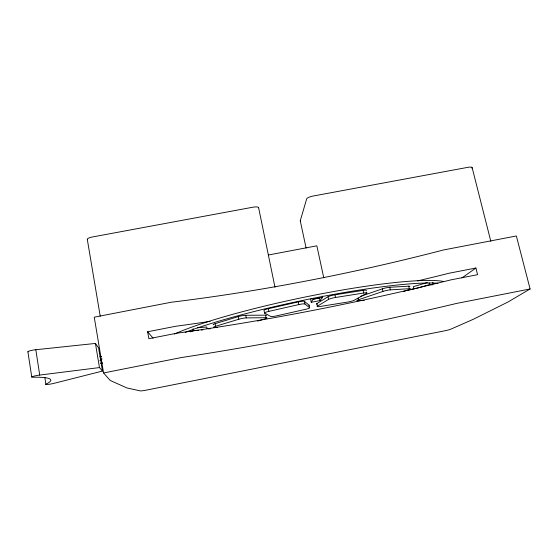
<?xml version="1.0" encoding="UTF-8"?>
<svg xmlns="http://www.w3.org/2000/svg" width="558" height="558" viewBox="0 0 558 558"><rect width="100%" height="100%" fill="white"/><g stroke="black" fill="none" stroke-linecap="round" stroke-linejoin="round"><path stroke-width="0.84" d="M311.364 298.397L310.673 299.632L311.238 302.303L319.978 300.609L322.601 297.414L322.308 296.054M311.238 302.303L312.982 299.276L322.601 297.414M461.885 277.947L475.911 268.021L477.571 274.682L450.85 279.886A874.379 262.12 -15.1 0 1 176.914 333.189L148.874 338.699L147.64 331.766L175.644 326.277A870.306 276.071 -15.3 0 0 210.136 321.352M366.327 292.064L366.62 293.375L354.142 300.288A5.238 0.677 -12.2 0 1 347.529 302.087L320.557 306.419A5.28 0.691 -12 0 1 317.383 306.182L316.839 303.622L328.034 296.737A5.489 0.767 -12.2 0 1 334.946 294.812L363.132 290.39A5.447 0.746 -12.4 0 1 366.397 290.488M317.383 306.182L328.613 299.395A5.489 0.746 -12.1 0 1 335.525 297.477L363.718 293.02A5.447 0.732 -12.4 0 1 366.62 293.375M530.1 288.967L508.066 301.962L473.289 319.295L450.578 329.269A5.524 0.398 -12.3 0 1 444.14 330.929L146.426 390.098A5.629 0.418 -10.8 0 1 140.393 390.907L126.952 387.963L110.24 380.486L103.572 372.96L94.253 317.188L171.229 302.234A856.53 322.761 -16.2 0 0 443.568 249.949L516.359 235.971L530.1 288.967L456.577 303.426A889.124 211.084 -14.3 0 1 181.392 357.545L103.572 372.96M190.438 331.822L193.486 330.671L198.648 330.252M360.356 296.396L382.335 288.849A5.371 0.718 -12.6 0 1 389.763 287.286L408.721 286.184A5.259 0.684 -12.7 0 1 409.774 286.554M364.269 300.323L358.229 300.755A5.196 0.663 -12.3 0 1 358.473 299.744L382.921 291.429A5.371 0.704 -12.6 0 1 390.356 289.867L409.314 288.702L408.721 286.184M403.748 291.436L408.637 289.818A5.266 0.67 -12.7 0 0 409.314 288.702M213.435 324.784A5.287 0.711 -11 0 1 215.109 323.689L238.294 316.602A5.385 0.739 -11.3 0 1 245.736 315.291L265.531 315.158A5.21 0.698 -11.4 0 1 266.431 315.507M217.411 327.351L214.879 327.413A5.294 0.698 -11 0 1 215.604 326.277L238.81 319.232A5.392 0.725 -11.3 0 1 246.259 317.914L266.04 317.697L265.531 315.158M257.594 321.066L264.897 318.897A5.21 0.677 -11.4 0 0 266.04 317.697M427.295 282.599L413.318 286.652L413.903 289.142M415.55 288.667L429.541 284.643L432.596 284.817M408.024 290.306L414.671 288.625M102.463 371.07L54.042 383.332A5.308 0.523 -10 0 1 47.814 384.434A5.308 0.523 -10 0 1 45.882 384.169A104.283 10.281 -9.3 0 0 32.845 377.222A5.922 0.642 -9.7 0 1 32.978 376.42A5.922 0.642 -9.7 0 1 39.723 375.067L99.463 367.576L102.463 371.07L98.592 347.92L95.446 343.435L35.824 349.726A5.887 0.802 -9.3 0 0 29.965 350.808A5.887 0.802 -9.3 0 0 28.019 351.903M268.3 308.714L298.23 301.913A5.489 0.774 -11.8 0 1 304.361 301.327L309.069 305.142L309.613 307.702A5.28 0.698 -11.8 0 1 305.219 309.404L276.761 315.821A5.245 0.691 -11.6 0 1 270.797 316.456L264.576 313.129L264.039 310.478A5.454 0.76 -11.5 0 1 268.3 308.714L268.844 311.378A5.461 0.746 -11.5 0 0 264.576 313.129M268.844 311.378L298.795 304.591A5.496 0.753 -11.8 0 1 304.926 303.984L309.613 307.702M475.911 268.021L449.225 273.197A870.306 276.071 -15.3 0 1 417.649 280.897M313.052 299.172L319.406 297.944L319.978 300.609M268.349 255.013L316.846 245.82L323.786 277.856M100.796 363.188L102.512 362.937M100.914 363.495L102.63 363.244M99.833 360.635L101.549 360.391M100.363 359.345L102.079 359.101M99.91 356.597L101.619 356.353M208.559 328.92L210.275 328.697M201.229 330.043L202.945 329.904M197.302 327.748L206.76 327.009L207.081 328.704M147.64 331.766L153.136 338.253M472.117 167.546L490.838 241.363M432.764 282.362L433.161 284.029M429.137 282.962L429.541 284.643M389.763 287.286L390.356 289.867M382.335 288.849L382.921 291.429M363.132 290.39L363.718 293.02M358.096 298.07L358.473 299.744M334.946 294.812L335.525 297.477M328.034 296.737L328.613 299.395M300.274 220.856L306.112 248.094M304.361 301.327L304.926 303.984M298.23 301.913L298.795 304.591M258.591 207.583L274.989 287.244M245.736 315.291L246.259 317.914M238.294 316.602L238.81 319.232M215.109 323.689L215.604 326.277M193.124 328.732L193.486 330.671M87.292 239.375L100.224 316.184M95.446 343.435L99.463 367.576M44.828 377.403L45.882 384.169M35.824 349.726L39.723 375.067M27.9 351.749L31.75 377.02M258.619 207.785A6.159 1.597 -11.6 0 0 252.76 207.234L92.468 236.969A6.284 1.59 -8.6 0 0 87.39 239.57M300.518 221.17A6.431 1.5 -12.4 0 1 300.288 220.675L306.677 198.864A6.082 1.562 -12.7 0 1 313.143 196.032L467.792 167.351A6.257 1.493 -15.3 0 1 471.922 168.195M185.2 332.345A149.244 17.8 -11.8 0 1 318.262 297.281A149.244 17.8 -11.8 0 1 437.967 283.213M174.389 334.075A149.174 18.205 -11.8 0 1 315.898 294.875A149.174 18.205 -11.8 0 1 443.373 281.427M317.077 304.124A5.273 0.711 -12 0 1 316.839 303.622M309.069 305.142A5.28 0.711 -11.8 0 1 308.951 305.449"/></g></svg>
